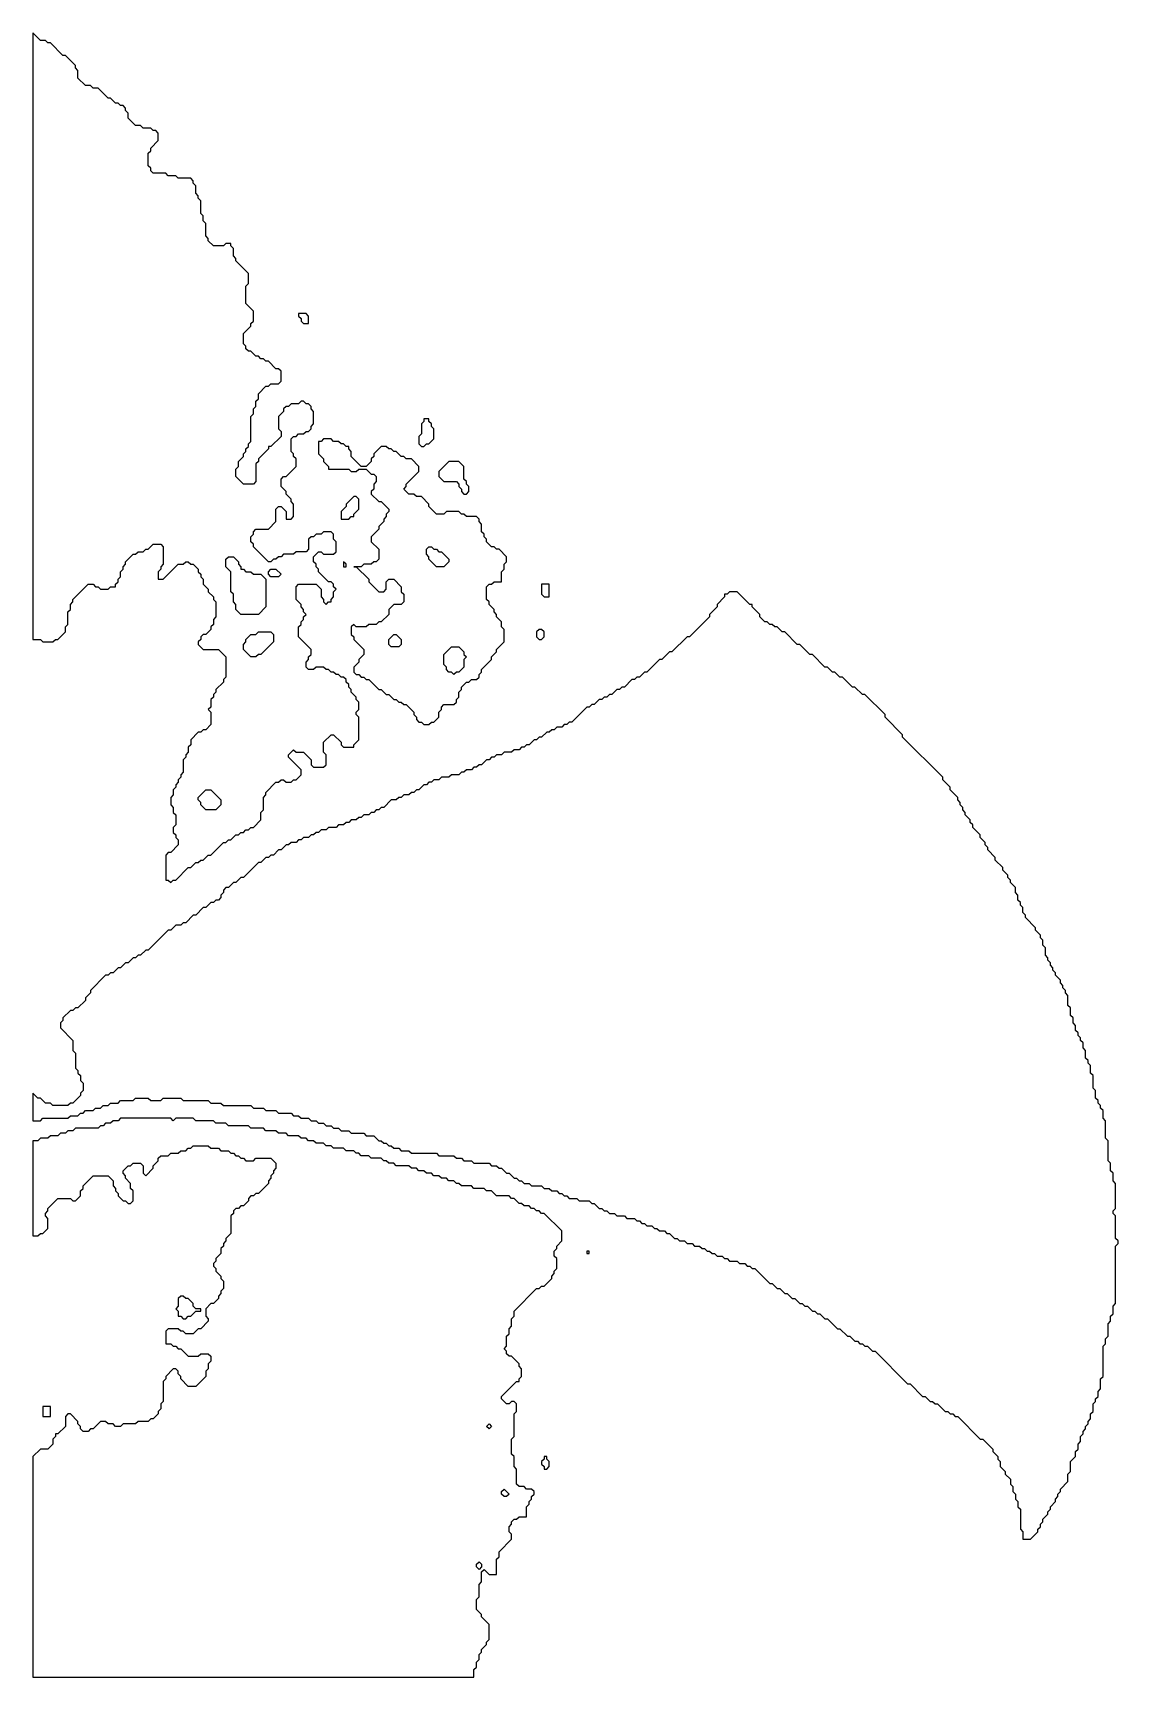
# Model space of a CAD drawing. Header units: millimetres. Extents: x 0 to 500, y 0 to 499.
# Drawn here: x 0 to 216.5, y 0.5 to 328.5 of the extents above; entities that cross this region are included whole.
import ezdxf

# ---------------------------------------------------------------- set-up
doc = ezdxf.new("R2010")
doc.units = ezdxf.units.MM

msp = doc.modelspace()

# ---------------------------------------------------------------- linework, layer by layer
for points in [[(0, 328.5), (0, 207.5), (1.5, 207.5), (2, 207), (4, 207), (4.5, 207.5), (5, 207.5), (6.5, 209), (6.5, 210), (7, 210.5), (7, 213), (7.5, 213.5), (7.5, 214.5), (8, 215), (8, 215.5), (11, 218.5), (12, 218.5), (12.5, 218), (13, 218), (13.5, 217.5), (15, 217.5), (15.5, 218), (16.5, 218), (16.5, 218.5), (17, 219), (17, 219.5), (17.5, 220), (17.5, 221), (18, 221.5), (18, 222), (18.5, 222.5), (18.5, 223), (20, 224.5), (20.5, 224.5), (21, 225), (22, 225), (22.5, 225.5), (23, 225.5), (24, 226.5), (25.5, 226.5), (26, 226), (26, 222.5), (25.5, 222), (25.5, 221.5), (25, 221), (25, 219.5), (26, 219.5), (29, 222.5), (30, 222.5), (30.5, 223), (31, 223), (31.5, 222.5), (32, 222.5), (33, 221.5), (33, 221), (33.5, 220.5), (33.5, 220), (34, 219.5), (34, 218.5), (35, 217.5), (35, 217), (36, 216), (36, 215.5), (36.5, 215), (36.5, 212), (36, 211.5), (36, 210.5), (35.5, 210), (35.5, 209.5), (34.5, 208.5), (34, 208.5), (33.5, 208), (33.5, 207.5), (33, 207), (33, 206.5), (34, 205.5), (37, 205.5), (38.5, 204), (38.5, 200), (38, 199.5), (38, 199), (36.5, 197.5), (36.5, 197), (36, 196.5), (36, 196), (35.5, 195.5), (35.5, 194), (35, 193.5), (35.5, 193), (35.5, 190.5), (34.5, 189.5), (34, 189.5), (33.5, 189), (33, 189), (31.5, 187.5), (31.5, 186.5), (31, 186), (31, 185), (30.5, 184.5), (30.5, 184), (30, 183.5), (30, 181), (29.5, 180.5), (29.5, 180), (29, 179.5), (29, 179), (28.5, 178.5), (28.5, 178), (28, 177.5), (28, 176.5), (27.5, 176), (27.5, 174.5), (28, 174), (28, 173), (28.5, 172.5), (28.5, 170.5), (28, 170), (28, 169), (28.5, 168.5), (28.5, 168), (29, 167.5), (29, 166.5), (27.5, 165), (27, 165), (26.5, 164.5), (26.5, 159.5), (27, 159.5), (27.5, 159), (28, 159.5), (28.5, 159.5), (31, 162), (31.5, 162), (32.5, 163), (33, 163), (33.5, 163.5), (34, 163.5), (35, 164.5), (35.5, 164.5), (38, 167), (38.5, 167), (39, 167.5), (39.5, 167.5), (40.5, 168.5), (41, 168.5), (41.5, 169), (42, 169), (42.5, 169.5), (43, 169.5), (43.5, 170), (44, 170), (45.5, 171.5), (45.5, 173), (46, 173.5), (46, 176), (46.5, 176.5), (46.5, 177), (48.5, 179), (49, 179), (49.5, 179.5), (50, 179.5), (50.5, 179), (51.5, 179), (52, 179.5), (52.5, 179.5), (53.5, 180.5), (53.5, 181.5), (51, 184), (51, 184.5), (52, 185.5), (52.5, 185), (54, 185), (55.5, 183.5), (55.5, 182.5), (56, 182), (58, 182), (58.5, 182.5), (58.5, 184.5), (58, 185), (58, 187), (59.5, 188.5), (60, 188.5), (61.5, 187), (61.5, 186.5), (62, 186), (64, 186), (64, 186.5), (65, 187.5), (65, 192), (64.5, 192.5), (64.5, 193), (65, 193.5), (65, 195), (64.5, 195.5), (64.5, 196), (63.5, 197), (63.5, 197.5), (63, 198), (63, 198.5), (62.5, 199), (62.5, 199.5), (62, 200), (61.5, 200), (61, 200.5), (60.5, 200.5), (60, 201), (59.5, 201), (59, 201.5), (58.5, 201.5), (58, 202), (56.5, 202), (56, 201.5), (55, 201.5), (54.5, 202), (54.5, 203), (55, 203.5), (55, 204), (55.5, 204.5), (55.5, 205.5), (53, 208), (53, 210), (53.5, 210.5), (53.5, 211), (54, 211.5), (54, 212), (54.5, 212.5), (54, 213), (54, 213.5), (53.5, 214), (53.5, 214.5), (52.5, 215.5), (52.5, 218), (53, 218.5), (56.5, 218.5), (57.5, 217.5), (57.5, 216), (58, 215.5), (58, 215), (58.5, 214.5), (59, 215), (59.5, 215), (59.5, 215.5), (60, 216), (60, 217), (60.5, 217.5), (60, 218), (60, 218.5), (59.5, 219), (59, 219), (57, 221), (57, 221.5), (56.5, 222), (56.5, 222.5), (56, 223), (56, 224), (57, 225), (57.5, 225), (58, 224.5), (60, 224.5), (60.5, 225), (60.5, 227), (60, 227.5), (60, 228.5), (59.5, 229), (58, 229), (57.5, 228.5), (56.5, 228.5), (56, 228), (55.5, 228), (55, 227.5), (55, 225.5), (54.5, 225), (52.5, 225), (52, 224.5), (50, 224.5), (49.5, 224), (49, 224), (48.5, 223.5), (48, 223.5), (47.5, 223), (47, 223), (44, 226), (44, 226.5), (43.5, 227), (43.5, 228), (44, 228.5), (44, 229), (44.5, 229.5), (47, 229.5), (48.5, 231), (48.5, 233.5), (49, 234), (49.5, 234), (50.5, 233), (50.5, 231.5), (51.5, 231.5), (52, 232), (52, 234.5), (51.5, 235), (51.5, 235.5), (50.5, 236.5), (50.5, 237), (49.5, 238), (49.5, 239.5), (50, 240), (50.5, 240), (52.5, 242), (52.5, 243.5), (52, 244), (52, 244.5), (51.5, 245), (51.5, 247.5), (52, 248), (52.5, 248), (53, 248.5), (54, 248.5), (54.5, 249), (55, 249), (55.5, 249.5), (55.5, 250), (56, 250.5), (56, 253), (55.5, 253.5), (55.5, 254), (55, 254.5), (54.5, 254.5), (54, 255), (53.5, 255), (53, 254.5), (51.5, 254.5), (51, 254), (50.5, 254), (50, 253.5), (50, 253), (49, 252), (49, 249.5), (49.5, 249), (49.5, 248), (47.5, 246), (47, 246), (47, 245.5), (45, 243.5), (45, 243), (44.5, 242.5), (44.5, 239), (44, 238.5), (42, 238.5), (40.5, 240), (40.5, 241.5), (41, 242), (41, 243), (42, 244), (42, 244.5), (42.5, 245), (42.5, 245.5), (43, 246), (43, 246.5), (43.5, 247), (43.5, 252), (44, 252.5), (44, 253.5), (44.5, 254), (44.5, 255), (45, 255.5), (45, 256.5), (46.5, 258), (47, 258), (47.5, 258.5), (49, 258.5), (49.5, 259), (49.5, 261), (49, 261.5), (48.5, 261.5), (47, 263), (46.5, 263), (46, 263.5), (45.5, 263.5), (45, 264), (44.5, 264), (43.5, 265), (43, 265), (42.5, 265.5), (42.5, 266), (42, 266.5), (42, 268.5), (43.5, 270), (43.5, 270.5), (44, 271), (44, 273), (42.5, 274.5), (42.5, 278), (43, 278.5), (43, 280.5), (40.5, 283), (40.5, 283.5), (40, 284), (40, 285.5), (39.5, 286), (39.5, 286.5), (38.5, 286.5), (38, 286), (36, 286), (35, 287), (35, 287.5), (34.5, 288), (34.5, 290.5), (34, 291), (34, 292), (33.5, 292.5), (33.5, 295), (33, 295.5), (33, 296), (32.5, 296.5), (32.5, 298), (32, 298.5), (32, 299), (31.5, 299.5), (29, 299.5), (28.5, 300), (27, 300), (26.5, 300.5), (24, 300.5), (23.5, 301), (23.5, 301.5), (23, 302), (23, 304.5), (23.5, 305), (23.5, 305.5), (25, 307), (25, 308.5), (24.5, 309), (24, 309), (23.5, 309.5), (22, 309.5), (21.5, 310), (20.5, 310), (19, 311.5), (19, 312.5), (18.5, 313), (18.5, 313.5), (18, 314), (17.5, 314), (17, 314.5), (16.5, 314.5), (15.5, 315.5), (15, 315.5), (13, 317.5), (12, 317.5), (11.5, 318), (10.5, 318), (9, 319.5), (9, 321), (8.5, 321.5), (8.5, 322), (6.5, 324), (6, 324), (3.5, 326.5), (3, 326.5), (2.5, 327), (1.5, 327)], [(53, 272.5), (53, 272), (53.5, 271.5), (53.5, 271), (54, 270.5), (55, 270.5), (55, 272), (54.5, 272.5)], [(78, 251.5), (78, 251), (77.5, 250.5), (77.5, 248.5), (77, 248), (77, 246.5), (77.5, 246), (78, 246), (78.5, 246.5), (79, 246.5), (80, 247.5), (80, 249.5), (79.5, 250), (79.5, 250.5), (79, 251), (79, 251.5)], [(58, 247.5), (57.5, 247), (57, 247), (57, 244.5), (58, 243.5), (58, 243), (59, 242), (59, 241.5), (63, 241.5), (63.5, 241), (64.5, 241), (65, 241.5), (66.5, 241.5), (67.5, 240.5), (68, 240.5), (68.5, 240), (68.5, 239), (68, 238.5), (68, 237.5), (67.5, 237), (67.5, 236.5), (69, 235), (69.5, 235), (71, 233.5), (71, 233), (70.5, 232.5), (70.5, 232), (70, 231.5), (70, 231), (69, 230), (69, 229.5), (67.5, 228), (67.5, 227), (69, 225.5), (69, 223.5), (68.5, 223), (68, 223), (67.5, 222.5), (66, 222.5), (65.5, 222), (64, 222), (64.5, 222), (67, 219.5), (67, 219), (69, 217), (70, 217), (70.5, 217.5), (70.5, 219), (71, 219.5), (72, 219.5), (73.5, 218), (73.5, 217), (74, 216.5), (74, 215), (73.5, 214.5), (72, 214.5), (71, 213.5), (71, 212.5), (69.5, 211), (69, 211), (68.5, 210.5), (67, 210.5), (66.5, 210), (64.5, 210), (64, 210.5), (63.5, 210), (63.5, 208.5), (64, 208), (64, 207.5), (66, 205.5), (66, 204.5), (65, 203.5), (65, 203), (64, 202), (64, 201), (64.5, 200.5), (65, 200.5), (65.5, 200), (66, 200), (66.5, 199.5), (67, 199.5), (69, 197.5), (69.5, 197.5), (70.5, 196.5), (71, 196.5), (72, 195.5), (72.5, 195.5), (73, 195), (73.5, 195), (74, 194.5), (74.5, 194.5), (76, 193), (76, 192.5), (76.5, 192), (76.5, 191.5), (77, 191), (77.5, 191), (78, 190.5), (79, 190.5), (79.5, 191), (80, 191), (81, 192), (81, 193), (81.5, 193.5), (81.5, 194), (82, 194.5), (84, 194.5), (84.5, 195), (84.5, 195.5), (85, 196), (85, 197), (85.5, 197.5), (85.5, 198), (86.5, 199), (87, 199), (87.5, 199.5), (88.5, 199.5), (89, 200), (89, 200.5), (89.5, 201), (89.5, 201.5), (91.5, 203.5), (91.5, 204), (92.5, 205), (92.5, 205.5), (94, 207), (94, 209.5), (93.5, 210), (93.5, 211), (92.5, 212), (92.5, 212.5), (92, 213), (92, 213.5), (91, 214.5), (91, 215), (90.5, 215.5), (90.5, 218), (91, 218.5), (91.5, 218.5), (92, 219), (93.5, 219), (93.5, 221), (94, 221.5), (94, 222.5), (94.5, 223), (94.5, 224), (93, 225.5), (92.5, 225.5), (92, 226), (91.5, 226), (90.5, 227), (90.5, 227.5), (90, 228), (90, 228.5), (89.5, 229), (89.5, 230.5), (89, 231), (89, 231.5), (88.5, 232), (86.5, 232), (86, 232.5), (85.5, 232.5), (85, 233), (82.5, 233), (82, 232.5), (80.5, 232.5), (79, 234), (79, 234.5), (77.5, 236), (76.5, 236), (76, 236.5), (75, 236.5), (74, 237.5), (74.5, 238), (74.5, 238.5), (77, 241), (77, 242), (75.5, 243.5), (74.5, 243.5), (74, 244), (73.5, 244), (72.5, 245), (72, 245), (71.5, 245.5), (71, 245.5), (70.5, 246), (69.5, 246), (68, 244.5), (68, 244), (67.5, 243.5), (67.5, 243), (66.5, 242), (65.5, 242), (63.5, 244), (63.5, 245), (63, 245.5), (63, 246), (62.5, 246), (62, 246.5), (61.5, 246.5), (61, 247), (60, 247), (59.5, 247.5)], [(83, 243), (81, 241), (81, 240), (82, 239), (84.5, 239), (85, 238.5), (85, 238), (85.5, 237.5), (85.5, 237), (86, 236.5), (86.5, 236.5), (87, 237), (87, 238), (86.5, 238.5), (86.5, 239), (86, 239.5), (86, 242), (85, 243)], [(64, 236), (62.5, 234.5), (62.5, 234), (61.5, 233), (61.5, 231.5), (63, 231.5), (63.5, 232), (64, 232), (64, 232.5), (65, 233.5), (65, 235.5), (64.5, 236)], [(38.5, 223.5), (39, 224), (40, 224), (41, 223), (41, 222.5), (41.5, 222), (41.5, 221.5), (42, 221.5), (42.5, 221), (43.5, 221), (44, 220.5), (45.5, 220.5), (46.5, 219.5), (46.5, 214), (45, 212.5), (41.5, 212.5), (40.5, 213.5), (40.5, 214.5), (40, 215), (40, 216.5), (39.5, 217), (39.5, 221), (38.5, 222)], [(78.5, 225.5), (79, 226), (79.5, 226), (80, 225.5), (80.5, 225.5), (81, 225), (81.5, 225), (83, 223.5), (83, 223), (82, 222), (80.5, 222), (79, 223.5), (79, 224), (78.5, 224.5)], [(47, 221), (47.5, 221.5), (48.5, 221.5), (49.5, 220.5), (49, 220), (47.5, 220), (47, 220.5)], [(62, 223), (62, 222), (62.5, 222), (62.5, 222.5)], [(139, 217), (138.5, 216.5), (138, 216.5), (138, 216), (136.5, 214.5), (136.5, 214), (135, 212.5), (135, 212), (131, 208), (130.5, 208), (127.5, 205), (127, 205), (125.5, 203.5), (125, 203.5), (122.5, 201), (122, 201), (121, 200), (120.5, 200), (120, 199.5), (119.5, 199.5), (118, 198), (117.5, 198), (117, 197.5), (116.5, 197.5), (115.5, 196.5), (115, 196.5), (114.5, 196), (114, 196), (113.5, 195.5), (113, 195.5), (112, 194.5), (111.5, 194.5), (111, 194), (110.5, 194), (107.5, 191), (107, 191), (106.5, 190.5), (106, 190.5), (105.5, 190), (104.5, 190), (104, 189.5), (103.5, 189.5), (103, 189), (102.5, 189), (101.5, 188), (101, 188), (100.5, 187.5), (100, 187.5), (99, 186.5), (98.5, 186.5), (98, 186), (97.5, 186), (97, 185.5), (96, 185.5), (95.5, 185), (94, 185), (93.5, 184.5), (92.5, 184.5), (92, 184), (91.5, 184), (91, 183.5), (90.5, 183.5), (89.5, 182.5), (89, 182.5), (88.5, 182), (88, 182), (87.5, 181.5), (86.5, 181.5), (86, 181), (85.5, 181), (85, 180.5), (83.5, 180.5), (83, 180), (81.5, 180), (81, 179.5), (80, 179.5), (79.5, 179), (79, 179), (78.5, 178.5), (78, 178.5), (77, 177.5), (76.5, 177.5), (76, 177), (75.5, 177), (75, 176.5), (74, 176.5), (73.5, 176), (73, 176), (72.5, 175.5), (71.5, 175.5), (70, 174), (69.5, 174), (69, 173.5), (68.5, 173.5), (68, 173), (67.5, 173), (67, 172.5), (66, 172.5), (65.5, 172), (65, 172), (64.5, 171.5), (63.5, 171.5), (63, 171), (62.5, 171), (62, 170.5), (61, 170.5), (60.5, 170), (59, 170), (58.5, 169.5), (57.5, 169.5), (57, 169), (56.5, 169), (56, 168.5), (55.5, 168.5), (55, 168), (54, 168), (53.5, 167.5), (53, 167.5), (52.5, 167), (51.5, 167), (51, 166.5), (50.5, 166.5), (49.5, 165.5), (49, 165.5), (48, 164.5), (47.5, 164.5), (47, 164), (46.5, 164), (45.5, 163), (45, 163), (42, 160), (41.5, 160), (40.5, 159), (40, 159), (39, 158), (38.5, 158), (38, 157.5), (38, 157), (37.5, 156.5), (37.5, 156), (37, 155.5), (36.5, 155.5), (36, 155), (35.5, 155), (34.5, 154), (34, 154), (32.5, 152.5), (32, 152.5), (30.5, 151), (30, 151), (29.5, 150.5), (28.5, 150.5), (27.5, 149.5), (27, 149.5), (23, 145.5), (22.5, 145.5), (21.5, 144.5), (21, 144.5), (20.5, 144), (20, 144), (19, 143), (18.5, 143), (17.5, 142), (17, 142), (16, 141), (15.5, 141), (15, 140.5), (14.5, 140.5), (11.5, 137.5), (11.5, 137), (10.5, 136), (10.5, 135.5), (9, 134), (8.5, 134), (8, 133.5), (7.5, 133.5), (6, 132), (6, 131.5), (5.5, 131), (5.5, 130), (8, 127.5), (8, 125.5), (8.5, 125), (8.5, 122), (9, 121.5), (9, 121), (9.5, 120.5), (9.5, 119.5), (10, 119), (10, 117.5), (9.5, 117), (9.5, 116.5), (8, 115), (7.5, 115), (7, 114.5), (4, 114.5), (3.5, 115), (2.5, 115), (1.5, 116), (1, 116), (0, 117), (0, 111.5), (1.5, 111.5), (2, 112), (7, 112), (7.5, 112.5), (9, 112.5), (9.5, 113), (10, 113), (10.5, 113.5), (12, 113.5), (12.5, 114), (13.5, 114), (14, 114.5), (15, 114.5), (15.5, 115), (17, 115), (17.5, 115.5), (20, 115.5), (20.5, 116), (23, 116), (23.5, 115.5), (25.5, 115.5), (26, 116), (29.5, 116), (30, 115.5), (35, 115.5), (35.5, 115), (37.5, 115), (38, 114.5), (43.5, 114.5), (44, 114), (46, 114), (46.5, 113.5), (48.5, 113.5), (49, 113), (51.5, 113), (52, 112.5), (53, 112.5), (53.5, 112), (55, 112), (55.5, 111.5), (56.5, 111.5), (57, 111), (58, 111), (58.5, 110.5), (59.5, 110.5), (60, 110), (61, 110), (61.5, 109.5), (63, 109.5), (63.5, 109), (66, 109), (66.5, 108.5), (68, 108.5), (69, 107.5), (69.5, 107.5), (70, 107), (70.5, 107), (71, 106.5), (71.5, 106.5), (72, 106), (73, 106), (73.5, 105.5), (75, 105.5), (75.5, 105), (80.5, 105), (81, 104.5), (84, 104.5), (84.5, 104), (85.5, 104), (86, 103.5), (87.5, 103.5), (88, 103), (91, 103), (91.5, 102.5), (92.5, 102.5), (93, 102), (93.5, 102), (94.5, 101), (95, 101), (96, 100), (96.5, 100), (97, 99.5), (97.5, 99.5), (98, 99), (99, 99), (99.5, 98.5), (101.5, 98.5), (102, 98), (103, 98), (103.5, 97.5), (104.5, 97.5), (105, 97), (105.5, 97), (106, 96.5), (106.5, 96.5), (107, 96), (108.5, 96), (109, 95.5), (111, 95.5), (111.5, 95), (112, 95), (113, 94), (113.5, 94), (114, 93.5), (114.5, 93.5), (115, 93), (116, 93), (116.5, 92.5), (118, 92.5), (118.5, 92), (120, 92), (120.5, 91.5), (121, 91.5), (121.5, 91), (122, 91), (122.5, 90.5), (123.5, 90.5), (124, 90), (124.5, 90), (125, 89.5), (126, 89.5), (126.5, 89), (127, 89), (128, 88), (128.5, 88), (129, 87.5), (130, 87.5), (130.5, 87), (131.5, 87), (132, 86.5), (133, 86.5), (133.5, 86), (134, 86), (134.5, 85.5), (135, 85.5), (135.5, 85), (136, 85), (136.5, 84.5), (137.5, 84.5), (138, 84), (138.5, 84), (139, 83.5), (140.5, 83.5), (141, 83), (142, 83), (142.5, 82.5), (143, 82.5), (143.5, 82), (144, 82), (147, 79), (147.5, 79), (148.5, 78), (149, 78), (150, 77), (150.5, 77), (151.5, 76), (152, 76), (153, 75), (153.5, 75), (154, 74.5), (154.5, 74.5), (155.5, 73.5), (156, 73.5), (156.5, 73), (157, 73), (158, 72), (158.5, 72), (160.5, 70), (161, 70), (162.5, 68.5), (163, 68.5), (164, 67.5), (164.5, 67.5), (165, 67), (165.5, 67), (166, 66.5), (166.5, 66.5), (167.5, 65.5), (168, 65.5), (174.5, 59), (175, 59), (177.5, 56.5), (178, 56.5), (179, 55.5), (179.5, 55.5), (180, 55), (180.5, 55), (182, 53.5), (182.5, 53.5), (183, 53), (183.5, 53), (184, 52.5), (184.5, 52.5), (189, 48), (189.5, 48), (191.5, 46), (191.5, 45.5), (192.5, 44.5), (192.5, 44), (193, 43.5), (193, 42.5), (194, 41.5), (194, 41), (195, 40), (195, 39), (195.5, 38.5), (195.5, 37.5), (196, 37), (196, 36), (196.5, 35.5), (196.5, 34.5), (197, 34), (197, 30), (197.5, 29.5), (197.5, 28), (199, 28), (200.5, 29.5), (200.5, 30), (201, 30.5), (201, 31), (201.5, 31.5), (201.5, 32), (202.5, 33), (202.5, 33.5), (203, 34), (203, 34.5), (204, 35.5), (204, 36), (204.5, 36.5), (204.5, 37), (205, 37.5), (205, 38), (206.5, 39.5), (206.5, 41), (207, 41.5), (207, 43.5), (208, 44.5), (208, 45.5), (208.5, 46), (208.5, 47), (209, 47.5), (209, 48.5), (209.5, 49), (209.5, 49.5), (210, 50), (210, 50.5), (210.5, 51), (210.5, 51.5), (211, 52), (211, 53), (211.5, 53.5), (211.5, 55), (212, 55.5), (212, 56), (212.5, 56.5), (212.5, 57.5), (213, 58), (213, 60), (213.5, 60.5), (213.5, 66.5), (214, 67), (214, 68), (214.5, 68.5), (214.5, 71), (215, 71.5), (215, 72.5), (215.5, 73), (215.5, 74.5), (216, 75), (216, 86.5), (216.5, 87), (216.5, 87.5), (216, 88), (216, 92.5), (215.5, 93), (215.5, 93.5), (216, 94), (216, 99), (215.5, 99.5), (215.5, 101), (215, 101.5), (215, 103), (214.5, 103.5), (214.5, 107.5), (214, 108), (214, 111.5), (213.5, 112), (213.5, 113.5), (213, 114), (213, 114.5), (212.5, 115), (212.5, 115.5), (212, 116), (212, 117.5), (211.5, 118), (211.5, 120.5), (211, 121), (211, 122.5), (210.5, 123), (210.5, 123.5), (210, 124), (210, 125.5), (209.5, 126), (209.5, 127), (209, 127.5), (209, 128), (208.5, 128.5), (208.5, 129), (208, 129.5), (208, 130.5), (207.5, 131), (207.5, 132), (207, 132.5), (207, 134), (206.5, 134.5), (206.5, 136.5), (206, 137), (206, 137.5), (205.5, 138), (205.5, 138.5), (205, 139), (205, 139.5), (204, 140.5), (204, 141), (203.5, 141.5), (203.5, 142), (203, 142.5), (203, 143), (202.5, 143.5), (202.5, 144), (202, 144.5), (202, 146), (201.5, 146.5), (201.5, 147.5), (201, 148), (201, 148.5), (200, 149.5), (200, 150), (198, 152), (198, 152.5), (197.5, 153), (197.5, 154), (197, 154.5), (197, 155), (196.5, 155.5), (196.5, 156.5), (196, 157), (196, 158), (195, 159), (195, 159.5), (194.5, 160), (194.5, 160.5), (193.5, 161.5), (193.5, 162), (192, 163.5), (192, 164), (190.5, 165.5), (190.5, 166), (190, 166.5), (190, 167), (189, 168), (189, 168.5), (187.5, 170), (187.5, 170.5), (187, 171), (187, 171.5), (186, 172.5), (186, 173), (185.5, 173.5), (185.5, 174), (185, 174.5), (185, 175), (184.5, 175.5), (184.5, 176), (183, 177.5), (183, 178), (181.5, 179.5), (181.5, 180), (173.5, 188), (173.5, 188.5), (170, 192), (170, 192.5), (166, 196.5), (165.5, 196.5), (164, 198), (163.5, 198), (161.5, 200), (161, 200), (160, 201), (159.5, 201), (158.5, 202), (158, 202), (155.5, 204.5), (155, 204.5), (153, 206.5), (152.5, 206.5), (150, 209), (149.5, 209), (148.5, 210), (148, 210), (147.5, 210.5), (147, 210.5), (146.5, 211), (146, 211), (145, 212), (145, 212.5), (143.5, 214), (143.5, 214.5), (143, 214.5), (140.5, 217)], [(101.5, 218.5), (101.5, 216.5), (102, 216), (103, 216), (103, 218.5)], [(44.5, 208.5), (45, 209), (47.5, 209), (48, 208.5), (48, 207), (45.5, 204.5), (45, 204.5), (44.5, 204), (43.5, 204), (42, 205.5), (42, 206.5), (42.5, 207), (42.5, 207.5), (43.5, 208.5)], [(72, 208.5), (72.5, 208.5), (73.5, 207.5), (73.5, 206.5), (73, 206), (71.5, 206), (71, 206.5), (71, 207.5)], [(101, 209.5), (100.5, 209), (100.5, 208), (101, 207.5), (101.5, 207.5), (102, 208), (102, 209), (101.5, 209.5)], [(83.5, 206), (85, 206), (86, 205), (86, 204.5), (86.5, 204), (86, 203.5), (86, 202), (85, 201), (84.5, 201), (84, 200.5), (83.5, 201), (83, 201), (82.5, 201.5), (82.5, 202), (82, 202.5), (82, 204.5)], [(34.5, 177.5), (35.5, 177.5), (37.5, 175.5), (37.5, 174.5), (36.5, 173.5), (34.5, 173.5), (33.5, 174.5), (33.5, 175), (33, 175.5), (33, 176)], [(17.5, 112), (17, 111.5), (16, 111.5), (15.5, 111), (14.5, 111), (14, 110.5), (13.5, 110.5), (13, 110), (8.5, 110), (8, 109.5), (7, 109.5), (6.5, 109), (5.5, 109), (5, 108.5), (3.5, 108.5), (3, 108), (1.5, 108), (1, 107.5), (0, 107.5), (0, 88.5), (1, 88.5), (1.5, 89), (2, 89), (3, 90), (3, 92), (2.5, 92.5), (2.5, 93), (3, 93.5), (3, 94), (5, 96), (7.5, 96), (8, 95.5), (8.5, 95.5), (9.5, 96.5), (9.5, 97.5), (10, 98), (10, 98.5), (12, 100.5), (15, 100.5), (16, 99.5), (16, 98.5), (16.5, 98), (16.5, 97.5), (17, 97), (17, 96.5), (18, 95.5), (18.5, 95.5), (19, 95), (19.5, 95), (20, 95.5), (20, 97.5), (19.5, 98), (19.5, 99), (18.5, 100), (18.5, 100.5), (18, 101), (18, 101.5), (19, 102.5), (19.5, 102.5), (20, 103), (21.5, 103), (22, 102.5), (22, 101), (22.5, 100.5), (24, 102), (24, 102.5), (25, 103.5), (25, 104), (25.5, 104.5), (27, 104.5), (27.5, 105), (29, 105), (29.5, 105.5), (30.5, 105.5), (31, 106), (31.5, 106), (32, 106.5), (35, 106.5), (35.5, 106), (37, 106), (37.5, 105.5), (39, 105.5), (39.5, 105), (40, 105), (40.5, 104.5), (41, 104.5), (41.5, 104), (42, 104), (42.5, 103.5), (44, 103.5), (44.5, 104), (47.5, 104), (48.5, 103), (48.5, 102), (48, 101.5), (48, 101), (47.5, 100.5), (47.5, 100), (47, 99.5), (47, 99), (45, 97), (44.5, 97), (44, 96.5), (43.5, 96.5), (43, 96), (43, 95.5), (42, 94.5), (41.5, 94.5), (41, 94), (40.5, 94), (40, 93.5), (40, 93), (39.5, 92.5), (39.5, 89), (38.5, 88), (38.5, 87.5), (38, 87), (38, 86.5), (37.5, 86), (37.5, 85), (36.5, 84), (36.5, 83.5), (36, 83), (36, 82.5), (36.5, 82), (36.5, 81.5), (37.5, 80.5), (37.5, 80), (38, 79.5), (38, 78), (37.5, 77.5), (37.5, 77), (37, 76.5), (37, 76), (36, 75), (35.5, 75), (34.5, 74), (34.5, 72.5), (35, 72), (35, 71.5), (33.5, 70), (33, 70), (32, 69), (30.5, 69), (30, 69.5), (29.5, 69.5), (29, 70), (27, 70), (26.5, 69.5), (26.5, 67), (27.5, 67), (28, 66.5), (28.5, 66.5), (29, 66), (29.5, 66), (31, 64.5), (33, 64.5), (33.5, 65), (35, 65), (35.5, 64.5), (35.5, 63.5), (35, 63), (35, 62), (34.5, 61.5), (34.5, 60.5), (32.5, 58.5), (31, 58.5), (29.5, 60), (29.5, 60.5), (29, 61), (29, 61.5), (28.5, 62), (28, 62), (26.5, 60.5), (26.5, 60), (26, 59.5), (26, 55.5), (25.5, 55), (25.5, 54), (25, 53.5), (25, 53), (24, 52), (23.5, 52), (23, 51.5), (21, 51.5), (20.5, 51), (18, 51), (17.5, 50.5), (16.5, 50.5), (16, 51), (15, 51), (14.5, 51.5), (13.5, 51.5), (12, 50), (11.5, 50), (11, 49.5), (10, 49.5), (9.5, 50), (9.5, 50.5), (9, 51), (9, 51.5), (7.5, 53), (7, 53), (6.5, 52.5), (6.5, 50.5), (5, 49), (4.5, 49), (4.5, 48.5), (4, 48), (4, 47), (3, 46), (1.5, 46), (0, 44.5), (0, 0.5), (88, 0.5), (88, 2), (88.5, 2.5), (88.5, 3.5), (89, 4), (89, 5), (89.5, 5.5), (89.5, 6), (90.5, 7), (90.5, 7.5), (91, 8), (91, 11), (89.5, 12.5), (89.5, 13), (88.5, 14), (88.5, 16), (89, 16.5), (89, 19), (89.5, 19.5), (89.5, 21.5), (90, 22), (91, 21), (92.5, 21), (92.5, 24), (93, 24.5), (93, 25.5), (95.5, 28), (95.5, 29), (95, 29.5), (95, 30.5), (95.5, 31), (95.5, 31.5), (96, 32), (96.5, 32), (97, 32.5), (98.5, 32.5), (98.5, 34.5), (99, 35), (99, 35.5), (99.5, 36), (99.5, 36.5), (100, 37), (100, 37.5), (99.5, 38), (98.5, 38), (98, 38.5), (97, 38.5), (96.5, 39), (96.5, 42), (96, 42.5), (96, 44.5), (95.5, 45), (95.5, 48), (96, 48.5), (96, 53), (96.5, 53.5), (96.5, 55), (96, 55.5), (95.5, 55.5), (95, 55), (94.5, 55), (93.5, 56), (93.5, 56.5), (96.5, 59.5), (97, 59.5), (97, 60), (97.5, 60.5), (97.5, 62), (97, 62.5), (97, 63), (95.5, 64.5), (95, 64.5), (94.5, 65), (94.5, 65.5), (94, 66), (94.5, 66.5), (94.5, 68.5), (95, 69), (95, 70), (95.5, 70.5), (95.5, 72), (96, 72.5), (96, 73.5), (100.5, 78), (101, 78), (101.5, 78.5), (102, 78.5), (103.5, 80), (103.5, 80.5), (104, 81), (104, 81.5), (104.5, 82), (104.5, 84), (104, 84.5), (104, 85.5), (104.5, 86), (104.5, 86.5), (105.5, 87.5), (105.5, 89.5), (102, 93), (101.5, 93), (101, 93.5), (100.5, 93.5), (100, 94), (99.5, 94), (99, 94.5), (98, 94.5), (97.5, 95), (97, 95), (96, 96), (95.5, 96), (95, 96.5), (92.5, 96.5), (91.5, 97.5), (90.5, 97.5), (90, 98), (88, 98), (87.5, 98.5), (85.5, 98.5), (85, 99), (84.5, 99), (84, 99.5), (83, 99.5), (82.5, 100), (81.5, 100), (81, 100.5), (80, 100.5), (79.5, 101), (78.5, 101), (78, 101.5), (77, 101.5), (76.5, 102), (75.5, 102), (75, 102.5), (72.5, 102.5), (72, 103), (71, 103), (70.5, 103.5), (70, 103.5), (69.5, 104), (67.5, 104), (67, 104.5), (65.5, 104.5), (65, 105), (64.5, 105), (64, 105.5), (62.5, 105.5), (62, 106), (60, 106), (59.5, 106.5), (58.5, 106.5), (58, 107), (56.5, 107), (56, 107.5), (55, 107.5), (54.5, 108), (53.5, 108), (53, 108.5), (51, 108.5), (50.5, 109), (49, 109), (48.5, 109.5), (46.5, 109.5), (46, 110), (43.5, 110), (43, 110.5), (39, 110.5), (38.5, 111), (36.5, 111), (36, 111.5), (32.5, 111.5), (32, 112), (28.5, 112), (28, 111.5), (27.5, 112)], [(110.5, 85.5), (110.5, 85), (111, 85), (111, 85.5)], [(29.5, 76.5), (29, 76), (29, 74.5), (28.5, 74), (29, 73.5), (29, 72.5), (29.5, 72.5), (30, 72), (30.5, 72), (31, 72.5), (31.5, 72.5), (32.5, 73.5), (33.5, 73.5), (33.5, 74), (32.5, 74), (32, 74.5), (32, 75), (31, 76), (30.5, 76), (30, 76.5)], [(2, 54.5), (2, 52.5), (3.5, 52.5), (3.5, 54.5)], [(90.5, 50.5), (91, 51), (91.5, 50.5), (91, 50)], [(102, 44.5), (102, 44), (101.5, 43.5), (101.5, 43), (102, 42.5), (102, 42), (102.5, 42), (103, 42.5), (103, 43.5), (102.5, 44), (102.5, 44.5)], [(93.5, 37.5), (94, 38), (95, 37), (94.5, 36.5), (94, 36.5), (93.5, 37)], [(88.5, 23), (89, 23.5), (89.5, 23), (89.5, 22.5), (89, 22), (88.5, 22.5)]]:
    msp.add_lwpolyline(points, close=True)

doc.saveas('drawing.dxf')
